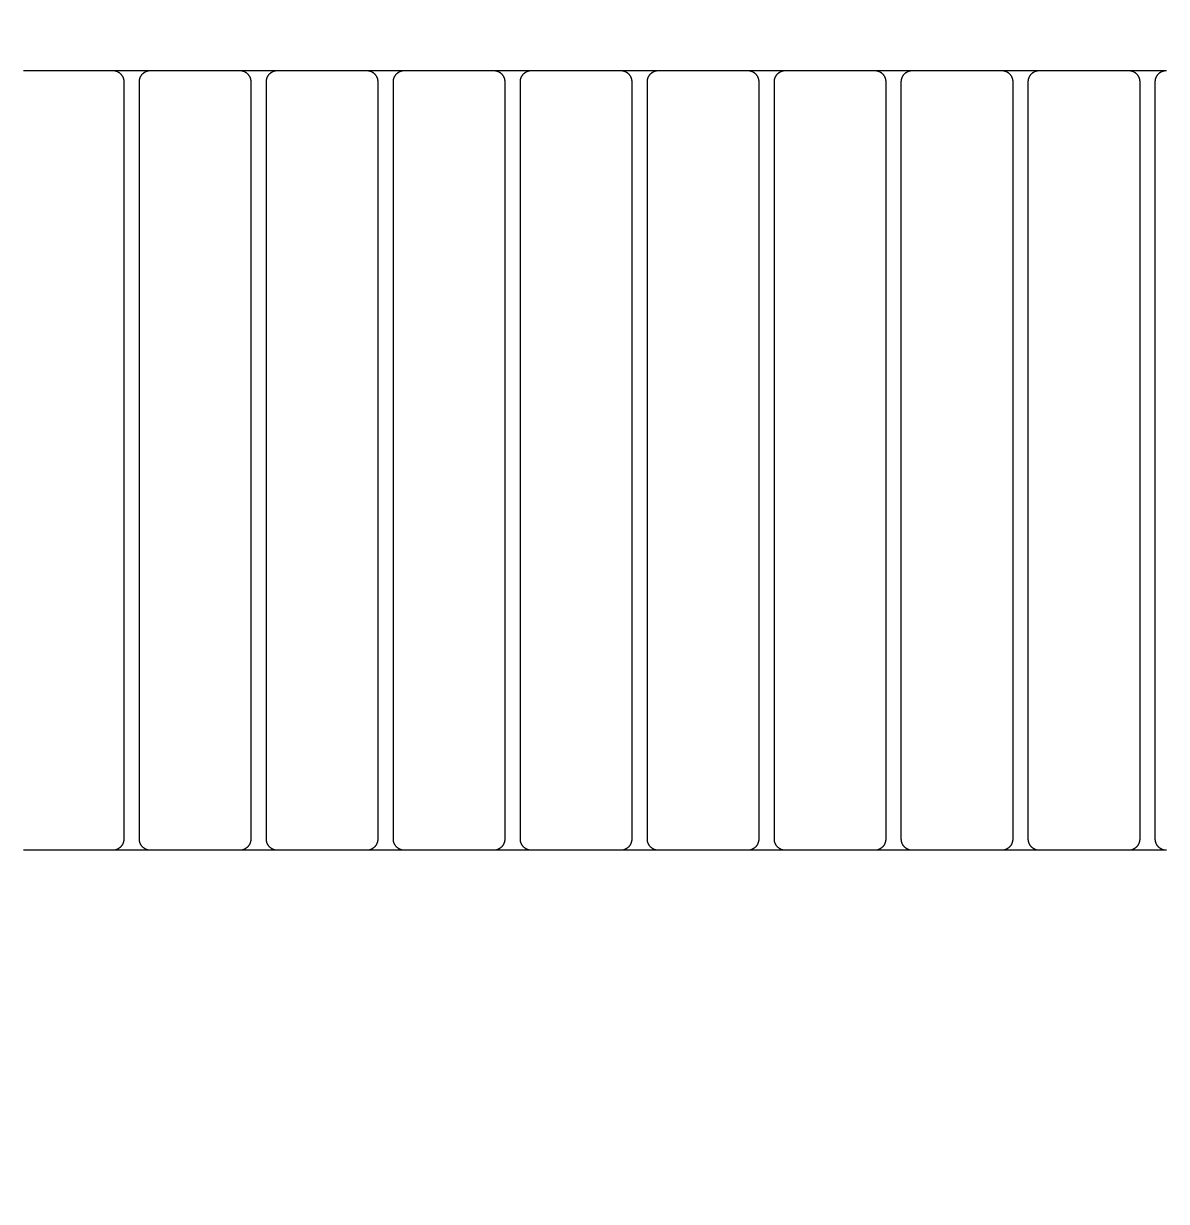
# Model space of a CAD drawing. Header units: millimetres. Extents: x -58335 to 291665, y -66693 to 213307.
# Drawn here: x 159556 to 160069, y -16409 to -15881 of the extents above; entities that cross this region are included whole.
import ezdxf

# ---------------------------------------------------------------- set-up
doc = ezdxf.new("R2010")
doc.units = ezdxf.units.MM
doc.header["$LTSCALE"] = 1000
for name, color, linetype in [('X-SITE$0$-MY-녹지', 254, 'Continuous'), ('X-SITE$0$-MY-시설선', 254, 'Continuous'), ('X-SITE$0$-MY-시설선 wood', 254, 'Continuous')]:
    doc.layers.add(name, color=color, linetype=linetype)
pattern_1 = [(0, (-29382.5, 14650.24), (317.5, 317.5), [158.75, -476.25]), (90, (-29303.13, 14570.87), (-317.5, 317.5), [158.75, -476.25])]

# ---------------------------------------------------------------- blocks, each defined once
blk = doc.blocks.new('X-SITE$0$GPSP-100')
at = {"layer": 'X-SITE$0$-MY-시설선'}
for points in [[(1185.22, -750), (1201.78, -750)], [(1242.22, -750), (1258.78, -750)], [(1299.22, -750), (1315.78, -750)], [(1356.22, -750), (1372.78, -750)], [(1413.22, -750), (1429.78, -750)], [(1470.22, -750), (1486.78, -750)], [(1527.22, -750), (1543.78, -750)], [(1584.22, -750), (1600.78, -750)], [(1641.22, -750), (1657.78, -750)], [(1201.78, -1100), (1185.22, -1100)], [(1258.78, -1100), (1242.22, -1100)], [(1315.78, -1100), (1299.22, -1100)], [(1372.78, -1100), (1356.22, -1100)], [(1429.78, -1100), (1413.22, -1100)], [(1486.78, -1100), (1470.22, -1100)], [(1543.78, -1100), (1527.22, -1100)], [(1600.78, -1100), (1584.22, -1100)], [(1657.78, -1100), (1641.22, -1100)]]:
    blk.add_lwpolyline(points, dxfattribs=at)
at = {"layer": 'X-SITE$0$-MY-시설선 wood'}
for points in [[(1145, -750), (1185, -750)], [(1185, -750), (1185.11, -750), (1185.22, -750), (1185.34, -750.01), (1185.45, -750.02), (1185.56, -750.03), (1185.68, -750.05), (1185.79, -750.06), (1185.91, -750.08), (1186.03, -750.11), (1186.14, -750.13), (1186.26, -750.16), (1186.38, -750.19), (1186.49, -750.23), (1186.61, -750.27), (1186.72, -750.31), (1186.84, -750.35), (1186.96, -750.4), (1187.07, -750.45), (1187.18, -750.5), (1187.3, -750.56), (1187.41, -750.62), (1187.52, -750.68), (1187.63, -750.75), (1187.74, -750.82), (1187.84, -750.89), (1187.95, -750.96), (1188.05, -751.04), (1188.15, -751.12), (1188.25, -751.2), (1188.35, -751.29), (1188.44, -751.37), (1188.54, -751.46), (1188.63, -751.56), (1188.71, -751.65), (1188.8, -751.75), (1188.88, -751.85), (1188.96, -751.95), (1189.04, -752.05), (1189.11, -752.16), (1189.18, -752.26), (1189.25, -752.37), (1189.32, -752.48), (1189.38, -752.59), (1189.44, -752.7), (1189.5, -752.82), (1189.55, -752.93), (1189.6, -753.04), (1189.65, -753.16), (1189.69, -753.28), (1189.73, -753.39), (1189.77, -753.51), (1189.81, -753.62), (1189.84, -753.74), (1189.87, -753.86), (1189.89, -753.97), (1189.92, -754.09), (1189.94, -754.21), (1189.95, -754.32), (1189.97, -754.44), (1189.98, -754.55), (1189.99, -754.66), (1190, -754.78), (1190, -754.89), (1190, -755)], [(1197, -755), (1197, -754.89), (1197, -754.78), (1197.01, -754.66), (1197.02, -754.55), (1197.03, -754.44), (1197.05, -754.32), (1197.06, -754.21), (1197.08, -754.09), (1197.11, -753.97), (1197.13, -753.86), (1197.16, -753.74), (1197.19, -753.62), (1197.23, -753.51), (1197.27, -753.39), (1197.31, -753.28), (1197.35, -753.16), (1197.4, -753.04), (1197.45, -752.93), (1197.5, -752.82), (1197.56, -752.7), (1197.62, -752.59), (1197.68, -752.48), (1197.75, -752.37), (1197.82, -752.26), (1197.89, -752.16), (1197.96, -752.05), (1198.04, -751.95), (1198.12, -751.85), (1198.2, -751.75), (1198.29, -751.65), (1198.37, -751.56), (1198.46, -751.46), (1198.56, -751.37), (1198.65, -751.29), (1198.75, -751.2), (1198.85, -751.12), (1198.95, -751.04), (1199.05, -750.96), (1199.16, -750.89), (1199.26, -750.82), (1199.37, -750.75), (1199.48, -750.68), (1199.59, -750.62), (1199.7, -750.56), (1199.82, -750.5), (1199.93, -750.45), (1200.04, -750.4), (1200.16, -750.35), (1200.28, -750.31), (1200.39, -750.27), (1200.51, -750.23), (1200.62, -750.19), (1200.74, -750.16), (1200.86, -750.13), (1200.97, -750.11), (1201.09, -750.08), (1201.21, -750.06), (1201.32, -750.05), (1201.44, -750.03), (1201.55, -750.02), (1201.66, -750.01), (1201.78, -750), (1201.89, -750), (1202, -750)], [(1202, -750), (1242, -750)], [(1242, -750), (1242.11, -750), (1242.22, -750), (1242.34, -750.01), (1242.45, -750.02), (1242.56, -750.03), (1242.68, -750.05), (1242.79, -750.06), (1242.91, -750.08), (1243.03, -750.11), (1243.14, -750.13), (1243.26, -750.16), (1243.38, -750.19), (1243.49, -750.23), (1243.61, -750.27), (1243.72, -750.31), (1243.84, -750.35), (1243.96, -750.4), (1244.07, -750.45), (1244.18, -750.5), (1244.3, -750.56), (1244.41, -750.62), (1244.52, -750.68), (1244.63, -750.75), (1244.74, -750.82), (1244.84, -750.89), (1244.95, -750.96), (1245.05, -751.04), (1245.15, -751.12), (1245.25, -751.2), (1245.35, -751.29), (1245.44, -751.37), (1245.54, -751.46), (1245.63, -751.56), (1245.71, -751.65), (1245.8, -751.75), (1245.88, -751.85), (1245.96, -751.95), (1246.04, -752.05), (1246.11, -752.16), (1246.18, -752.26), (1246.25, -752.37), (1246.32, -752.48), (1246.38, -752.59), (1246.44, -752.7), (1246.5, -752.82), (1246.55, -752.93), (1246.6, -753.04), (1246.65, -753.16), (1246.69, -753.28), (1246.73, -753.39), (1246.77, -753.51), (1246.81, -753.62), (1246.84, -753.74), (1246.87, -753.86), (1246.89, -753.97), (1246.92, -754.09), (1246.94, -754.21), (1246.95, -754.32), (1246.97, -754.44), (1246.98, -754.55), (1246.99, -754.66), (1247, -754.78), (1247, -754.89), (1247, -755)], [(1254, -755), (1254, -754.89), (1254, -754.78), (1254.01, -754.66), (1254.02, -754.55), (1254.03, -754.44), (1254.05, -754.32), (1254.06, -754.21), (1254.08, -754.09), (1254.11, -753.97), (1254.13, -753.86), (1254.16, -753.74), (1254.19, -753.62), (1254.23, -753.51), (1254.27, -753.39), (1254.31, -753.28), (1254.35, -753.16), (1254.4, -753.04), (1254.45, -752.93), (1254.5, -752.82), (1254.56, -752.7), (1254.62, -752.59), (1254.68, -752.48), (1254.75, -752.37), (1254.82, -752.26), (1254.89, -752.16), (1254.96, -752.05), (1255.04, -751.95), (1255.12, -751.85), (1255.2, -751.75), (1255.29, -751.65), (1255.37, -751.56), (1255.46, -751.46), (1255.56, -751.37), (1255.65, -751.29), (1255.75, -751.2), (1255.85, -751.12), (1255.95, -751.04), (1256.05, -750.96), (1256.16, -750.89), (1256.26, -750.82), (1256.37, -750.75), (1256.48, -750.68), (1256.59, -750.62), (1256.7, -750.56), (1256.82, -750.5), (1256.93, -750.45), (1257.04, -750.4), (1257.16, -750.35), (1257.28, -750.31), (1257.39, -750.27), (1257.51, -750.23), (1257.62, -750.19), (1257.74, -750.16), (1257.86, -750.13), (1257.97, -750.11), (1258.09, -750.08), (1258.21, -750.06), (1258.32, -750.05), (1258.44, -750.03), (1258.55, -750.02), (1258.66, -750.01), (1258.78, -750), (1258.89, -750), (1259, -750)], [(1259, -750), (1299, -750)], [(1299, -750), (1299.11, -750), (1299.22, -750), (1299.34, -750.01), (1299.45, -750.02), (1299.56, -750.03), (1299.68, -750.05), (1299.79, -750.06), (1299.91, -750.08), (1300.03, -750.11), (1300.14, -750.13), (1300.26, -750.16), (1300.38, -750.19), (1300.49, -750.23), (1300.61, -750.27), (1300.72, -750.31), (1300.84, -750.35), (1300.96, -750.4), (1301.07, -750.45), (1301.18, -750.5), (1301.3, -750.56), (1301.41, -750.62), (1301.52, -750.68), (1301.63, -750.75), (1301.74, -750.82), (1301.84, -750.89), (1301.95, -750.96), (1302.05, -751.04), (1302.15, -751.12), (1302.25, -751.2), (1302.35, -751.29), (1302.44, -751.37), (1302.54, -751.46), (1302.63, -751.56), (1302.71, -751.65), (1302.8, -751.75), (1302.88, -751.85), (1302.96, -751.95), (1303.04, -752.05), (1303.11, -752.16), (1303.18, -752.26), (1303.25, -752.37), (1303.32, -752.48), (1303.38, -752.59), (1303.44, -752.7), (1303.5, -752.82), (1303.55, -752.93), (1303.6, -753.04), (1303.65, -753.16), (1303.69, -753.28), (1303.73, -753.39), (1303.77, -753.51), (1303.81, -753.62), (1303.84, -753.74), (1303.87, -753.86), (1303.89, -753.97), (1303.92, -754.09), (1303.94, -754.21), (1303.95, -754.32), (1303.97, -754.44), (1303.98, -754.55), (1303.99, -754.66), (1304, -754.78), (1304, -754.89), (1304, -755)], [(1311, -755), (1311, -754.89), (1311, -754.78), (1311.01, -754.66), (1311.02, -754.55), (1311.03, -754.44), (1311.05, -754.32), (1311.06, -754.21), (1311.08, -754.09), (1311.11, -753.97), (1311.13, -753.86), (1311.16, -753.74), (1311.19, -753.62), (1311.23, -753.51), (1311.27, -753.39), (1311.31, -753.28), (1311.35, -753.16), (1311.4, -753.04), (1311.45, -752.93), (1311.5, -752.82), (1311.56, -752.7), (1311.62, -752.59), (1311.68, -752.48), (1311.75, -752.37), (1311.82, -752.26), (1311.89, -752.16), (1311.96, -752.05), (1312.04, -751.95), (1312.12, -751.85), (1312.2, -751.75), (1312.29, -751.65), (1312.37, -751.56), (1312.46, -751.46), (1312.56, -751.37), (1312.65, -751.29), (1312.75, -751.2), (1312.85, -751.12), (1312.95, -751.04), (1313.05, -750.96), (1313.16, -750.89), (1313.26, -750.82), (1313.37, -750.75), (1313.48, -750.68), (1313.59, -750.62), (1313.7, -750.56), (1313.82, -750.5), (1313.93, -750.45), (1314.04, -750.4), (1314.16, -750.35), (1314.28, -750.31), (1314.39, -750.27), (1314.51, -750.23), (1314.62, -750.19), (1314.74, -750.16), (1314.86, -750.13), (1314.97, -750.11), (1315.09, -750.08), (1315.21, -750.06), (1315.32, -750.05), (1315.44, -750.03), (1315.55, -750.02), (1315.66, -750.01), (1315.78, -750), (1315.89, -750), (1316, -750)], [(1316, -750), (1356, -750)], [(1356, -750), (1356.11, -750), (1356.22, -750), (1356.34, -750.01), (1356.45, -750.02), (1356.56, -750.03), (1356.68, -750.05), (1356.79, -750.06), (1356.91, -750.08), (1357.03, -750.11), (1357.14, -750.13), (1357.26, -750.16), (1357.38, -750.19), (1357.49, -750.23), (1357.61, -750.27), (1357.72, -750.31), (1357.84, -750.35), (1357.96, -750.4), (1358.07, -750.45), (1358.18, -750.5), (1358.3, -750.56), (1358.41, -750.62), (1358.52, -750.68), (1358.63, -750.75), (1358.74, -750.82), (1358.84, -750.89), (1358.95, -750.96), (1359.05, -751.04), (1359.15, -751.12), (1359.25, -751.2), (1359.35, -751.29), (1359.44, -751.37), (1359.54, -751.46), (1359.63, -751.56), (1359.71, -751.65), (1359.8, -751.75), (1359.88, -751.85), (1359.96, -751.95), (1360.04, -752.05), (1360.11, -752.16), (1360.18, -752.26), (1360.25, -752.37), (1360.32, -752.48), (1360.38, -752.59), (1360.44, -752.7), (1360.5, -752.82), (1360.55, -752.93), (1360.6, -753.04), (1360.65, -753.16), (1360.69, -753.28), (1360.73, -753.39), (1360.77, -753.51), (1360.81, -753.62), (1360.84, -753.74), (1360.87, -753.86), (1360.89, -753.97), (1360.92, -754.09), (1360.94, -754.21), (1360.95, -754.32), (1360.97, -754.44), (1360.98, -754.55), (1360.99, -754.66), (1361, -754.78), (1361, -754.89), (1361, -755)], [(1368, -755), (1368, -754.89), (1368, -754.78), (1368.01, -754.66), (1368.02, -754.55), (1368.03, -754.44), (1368.05, -754.32), (1368.06, -754.21), (1368.08, -754.09), (1368.11, -753.97), (1368.13, -753.86), (1368.16, -753.74), (1368.19, -753.62), (1368.23, -753.51), (1368.27, -753.39), (1368.31, -753.28), (1368.35, -753.16), (1368.4, -753.04), (1368.45, -752.93), (1368.5, -752.82), (1368.56, -752.7), (1368.62, -752.59), (1368.68, -752.48), (1368.75, -752.37), (1368.82, -752.26), (1368.89, -752.16), (1368.96, -752.05), (1369.04, -751.95), (1369.12, -751.85), (1369.2, -751.75), (1369.29, -751.65), (1369.37, -751.56), (1369.46, -751.46), (1369.56, -751.37), (1369.65, -751.29), (1369.75, -751.2), (1369.85, -751.12), (1369.95, -751.04), (1370.05, -750.96), (1370.16, -750.89), (1370.26, -750.82), (1370.37, -750.75), (1370.48, -750.68), (1370.59, -750.62), (1370.7, -750.56), (1370.82, -750.5), (1370.93, -750.45), (1371.04, -750.4), (1371.16, -750.35), (1371.28, -750.31), (1371.39, -750.27), (1371.51, -750.23), (1371.62, -750.19), (1371.74, -750.16), (1371.86, -750.13), (1371.97, -750.11), (1372.09, -750.08), (1372.21, -750.06), (1372.32, -750.05), (1372.44, -750.03), (1372.55, -750.02), (1372.66, -750.01), (1372.78, -750), (1372.89, -750), (1373, -750)], [(1373, -750), (1413, -750)], [(1413, -750), (1413.11, -750), (1413.22, -750), (1413.34, -750.01), (1413.45, -750.02), (1413.56, -750.03), (1413.68, -750.05), (1413.79, -750.06), (1413.91, -750.08), (1414.03, -750.11), (1414.14, -750.13), (1414.26, -750.16), (1414.38, -750.19), (1414.49, -750.23), (1414.61, -750.27), (1414.72, -750.31), (1414.84, -750.35), (1414.96, -750.4), (1415.07, -750.45), (1415.18, -750.5), (1415.3, -750.56), (1415.41, -750.62), (1415.52, -750.68), (1415.63, -750.75), (1415.74, -750.82), (1415.84, -750.89), (1415.95, -750.96), (1416.05, -751.04), (1416.15, -751.12), (1416.25, -751.2), (1416.35, -751.29), (1416.44, -751.37), (1416.54, -751.46), (1416.63, -751.56), (1416.71, -751.65), (1416.8, -751.75), (1416.88, -751.85), (1416.96, -751.95), (1417.04, -752.05), (1417.11, -752.16), (1417.18, -752.26), (1417.25, -752.37), (1417.32, -752.48), (1417.38, -752.59), (1417.44, -752.7), (1417.5, -752.82), (1417.55, -752.93), (1417.6, -753.04), (1417.65, -753.16), (1417.69, -753.28), (1417.73, -753.39), (1417.77, -753.51), (1417.81, -753.62), (1417.84, -753.74), (1417.87, -753.86), (1417.89, -753.97), (1417.92, -754.09), (1417.94, -754.21), (1417.95, -754.32), (1417.97, -754.44), (1417.98, -754.55), (1417.99, -754.66), (1418, -754.78), (1418, -754.89), (1418, -755)], [(1425, -755), (1425, -754.89), (1425, -754.78), (1425.01, -754.66), (1425.02, -754.55), (1425.03, -754.44), (1425.05, -754.32), (1425.06, -754.21), (1425.08, -754.09), (1425.11, -753.97), (1425.13, -753.86), (1425.16, -753.74), (1425.19, -753.62), (1425.23, -753.51), (1425.27, -753.39), (1425.31, -753.28), (1425.35, -753.16), (1425.4, -753.04), (1425.45, -752.93), (1425.5, -752.82), (1425.56, -752.7), (1425.62, -752.59), (1425.68, -752.48), (1425.75, -752.37), (1425.82, -752.26), (1425.89, -752.16), (1425.96, -752.05), (1426.04, -751.95), (1426.12, -751.85), (1426.2, -751.75), (1426.29, -751.65), (1426.37, -751.56), (1426.46, -751.46), (1426.56, -751.37), (1426.65, -751.29), (1426.75, -751.2), (1426.85, -751.12), (1426.95, -751.04), (1427.05, -750.96), (1427.16, -750.89), (1427.26, -750.82), (1427.37, -750.75), (1427.48, -750.68), (1427.59, -750.62), (1427.7, -750.56), (1427.82, -750.5), (1427.93, -750.45), (1428.04, -750.4), (1428.16, -750.35), (1428.28, -750.31), (1428.39, -750.27), (1428.51, -750.23), (1428.62, -750.19), (1428.74, -750.16), (1428.86, -750.13), (1428.97, -750.11), (1429.09, -750.08), (1429.21, -750.06), (1429.32, -750.05), (1429.44, -750.03), (1429.55, -750.02), (1429.66, -750.01), (1429.78, -750), (1429.89, -750), (1430, -750)], [(1430, -750), (1470, -750)], [(1470, -750), (1470.11, -750), (1470.22, -750), (1470.34, -750.01), (1470.45, -750.02), (1470.56, -750.03), (1470.68, -750.05), (1470.79, -750.06), (1470.91, -750.08), (1471.03, -750.11), (1471.14, -750.13), (1471.26, -750.16), (1471.38, -750.19), (1471.49, -750.23), (1471.61, -750.27), (1471.72, -750.31), (1471.84, -750.35), (1471.96, -750.4), (1472.07, -750.45), (1472.18, -750.5), (1472.3, -750.56), (1472.41, -750.62), (1472.52, -750.68), (1472.63, -750.75), (1472.74, -750.82), (1472.84, -750.89), (1472.95, -750.96), (1473.05, -751.04), (1473.15, -751.12), (1473.25, -751.2), (1473.35, -751.29), (1473.44, -751.37), (1473.54, -751.46), (1473.63, -751.56), (1473.71, -751.65), (1473.8, -751.75), (1473.88, -751.85), (1473.96, -751.95), (1474.04, -752.05), (1474.11, -752.16), (1474.18, -752.26), (1474.25, -752.37), (1474.32, -752.48), (1474.38, -752.59), (1474.44, -752.7), (1474.5, -752.82), (1474.55, -752.93), (1474.6, -753.04), (1474.65, -753.16), (1474.69, -753.28), (1474.73, -753.39), (1474.77, -753.51), (1474.81, -753.62), (1474.84, -753.74), (1474.87, -753.86), (1474.89, -753.97), (1474.92, -754.09), (1474.94, -754.21), (1474.95, -754.32), (1474.97, -754.44), (1474.98, -754.55), (1474.99, -754.66), (1475, -754.78), (1475, -754.89), (1475, -755)], [(1482, -755), (1482, -754.89), (1482, -754.78), (1482.01, -754.66), (1482.02, -754.55), (1482.03, -754.44), (1482.05, -754.32), (1482.06, -754.21), (1482.08, -754.09), (1482.11, -753.97), (1482.13, -753.86), (1482.16, -753.74), (1482.19, -753.62), (1482.23, -753.51), (1482.27, -753.39), (1482.31, -753.28), (1482.35, -753.16), (1482.4, -753.04), (1482.45, -752.93), (1482.5, -752.82), (1482.56, -752.7), (1482.62, -752.59), (1482.68, -752.48), (1482.75, -752.37), (1482.82, -752.26), (1482.89, -752.16), (1482.96, -752.05), (1483.04, -751.95), (1483.12, -751.85), (1483.2, -751.75), (1483.29, -751.65), (1483.37, -751.56), (1483.46, -751.46), (1483.56, -751.37), (1483.65, -751.29), (1483.75, -751.2), (1483.85, -751.12), (1483.95, -751.04), (1484.05, -750.96), (1484.16, -750.89), (1484.26, -750.82), (1484.37, -750.75), (1484.48, -750.68), (1484.59, -750.62), (1484.7, -750.56), (1484.82, -750.5), (1484.93, -750.45), (1485.04, -750.4), (1485.16, -750.35), (1485.28, -750.31), (1485.39, -750.27), (1485.51, -750.23), (1485.62, -750.19), (1485.74, -750.16), (1485.86, -750.13), (1485.97, -750.11), (1486.09, -750.08), (1486.21, -750.06), (1486.32, -750.05), (1486.44, -750.03), (1486.55, -750.02), (1486.66, -750.01), (1486.78, -750), (1486.89, -750), (1487, -750)], [(1487, -750), (1527, -750)], [(1527, -750), (1527.11, -750), (1527.22, -750), (1527.34, -750.01), (1527.45, -750.02), (1527.56, -750.03), (1527.68, -750.05), (1527.79, -750.06), (1527.91, -750.08), (1528.03, -750.11), (1528.14, -750.13), (1528.26, -750.16), (1528.38, -750.19), (1528.49, -750.23), (1528.61, -750.27), (1528.72, -750.31), (1528.84, -750.35), (1528.96, -750.4), (1529.07, -750.45), (1529.18, -750.5), (1529.3, -750.56), (1529.41, -750.62), (1529.52, -750.68), (1529.63, -750.75), (1529.74, -750.82), (1529.84, -750.89), (1529.95, -750.96), (1530.05, -751.04), (1530.15, -751.12), (1530.25, -751.2), (1530.35, -751.29), (1530.44, -751.37), (1530.54, -751.46), (1530.63, -751.56), (1530.71, -751.65), (1530.8, -751.75), (1530.88, -751.85), (1530.96, -751.95), (1531.04, -752.05), (1531.11, -752.16), (1531.18, -752.26), (1531.25, -752.37), (1531.32, -752.48), (1531.38, -752.59), (1531.44, -752.7), (1531.5, -752.82), (1531.55, -752.93), (1531.6, -753.04), (1531.65, -753.16), (1531.69, -753.28), (1531.73, -753.39), (1531.77, -753.51), (1531.81, -753.62), (1531.84, -753.74), (1531.87, -753.86), (1531.89, -753.97), (1531.92, -754.09), (1531.94, -754.21), (1531.95, -754.32), (1531.97, -754.44), (1531.98, -754.55), (1531.99, -754.66), (1532, -754.78), (1532, -754.89), (1532, -755)], [(1539, -755), (1539, -754.89), (1539, -754.78), (1539.01, -754.66), (1539.02, -754.55), (1539.03, -754.44), (1539.05, -754.32), (1539.06, -754.21), (1539.08, -754.09), (1539.11, -753.97), (1539.13, -753.86), (1539.16, -753.74), (1539.19, -753.62), (1539.23, -753.51), (1539.27, -753.39), (1539.31, -753.28), (1539.35, -753.16), (1539.4, -753.04), (1539.45, -752.93), (1539.5, -752.82), (1539.56, -752.7), (1539.62, -752.59), (1539.68, -752.48), (1539.75, -752.37), (1539.82, -752.26), (1539.89, -752.16), (1539.96, -752.05), (1540.04, -751.95), (1540.12, -751.85), (1540.2, -751.75), (1540.29, -751.65), (1540.37, -751.56), (1540.46, -751.46), (1540.56, -751.37), (1540.65, -751.29), (1540.75, -751.2), (1540.85, -751.12), (1540.95, -751.04), (1541.05, -750.96), (1541.16, -750.89), (1541.26, -750.82), (1541.37, -750.75), (1541.48, -750.68), (1541.59, -750.62), (1541.7, -750.56), (1541.82, -750.5), (1541.93, -750.45), (1542.04, -750.4), (1542.16, -750.35), (1542.28, -750.31), (1542.39, -750.27), (1542.51, -750.23), (1542.62, -750.19), (1542.74, -750.16), (1542.86, -750.13), (1542.97, -750.11), (1543.09, -750.08), (1543.21, -750.06), (1543.32, -750.05), (1543.44, -750.03), (1543.55, -750.02), (1543.66, -750.01), (1543.78, -750), (1543.89, -750), (1544, -750)], [(1544, -750), (1584, -750)], [(1584, -750), (1584.11, -750), (1584.22, -750), (1584.34, -750.01), (1584.45, -750.02), (1584.56, -750.03), (1584.68, -750.05), (1584.79, -750.06), (1584.91, -750.08), (1585.03, -750.11), (1585.14, -750.13), (1585.26, -750.16), (1585.38, -750.19), (1585.49, -750.23), (1585.61, -750.27), (1585.72, -750.31), (1585.84, -750.35), (1585.96, -750.4), (1586.07, -750.45), (1586.18, -750.5), (1586.3, -750.56), (1586.41, -750.62), (1586.52, -750.68), (1586.63, -750.75), (1586.74, -750.82), (1586.84, -750.89), (1586.95, -750.96), (1587.05, -751.04), (1587.15, -751.12), (1587.25, -751.2), (1587.35, -751.29), (1587.44, -751.37), (1587.54, -751.46), (1587.63, -751.56), (1587.71, -751.65), (1587.8, -751.75), (1587.88, -751.85), (1587.96, -751.95), (1588.04, -752.05), (1588.11, -752.16), (1588.18, -752.26), (1588.25, -752.37), (1588.32, -752.48), (1588.38, -752.59), (1588.44, -752.7), (1588.5, -752.82), (1588.55, -752.93), (1588.6, -753.04), (1588.65, -753.16), (1588.69, -753.28), (1588.73, -753.39), (1588.77, -753.51), (1588.81, -753.62), (1588.84, -753.74), (1588.87, -753.86), (1588.89, -753.97), (1588.92, -754.09), (1588.94, -754.21), (1588.95, -754.32), (1588.97, -754.44), (1588.98, -754.55), (1588.99, -754.66), (1589, -754.78), (1589, -754.89), (1589, -755)], [(1596, -755), (1596, -754.89), (1596, -754.78), (1596.01, -754.66), (1596.02, -754.55), (1596.03, -754.44), (1596.05, -754.32), (1596.06, -754.21), (1596.08, -754.09), (1596.11, -753.97), (1596.13, -753.86), (1596.16, -753.74), (1596.19, -753.62), (1596.23, -753.51), (1596.27, -753.39), (1596.31, -753.28), (1596.35, -753.16), (1596.4, -753.04), (1596.45, -752.93), (1596.5, -752.82), (1596.56, -752.7), (1596.62, -752.59), (1596.68, -752.48), (1596.75, -752.37), (1596.82, -752.26), (1596.89, -752.16), (1596.96, -752.05), (1597.04, -751.95), (1597.12, -751.85), (1597.2, -751.75), (1597.29, -751.65), (1597.37, -751.56), (1597.46, -751.46), (1597.56, -751.37), (1597.65, -751.29), (1597.75, -751.2), (1597.85, -751.12), (1597.95, -751.04), (1598.05, -750.96), (1598.16, -750.89), (1598.26, -750.82), (1598.37, -750.75), (1598.48, -750.68), (1598.59, -750.62), (1598.7, -750.56), (1598.82, -750.5), (1598.93, -750.45), (1599.04, -750.4), (1599.16, -750.35), (1599.28, -750.31), (1599.39, -750.27), (1599.51, -750.23), (1599.62, -750.19), (1599.74, -750.16), (1599.86, -750.13), (1599.97, -750.11), (1600.09, -750.08), (1600.21, -750.06), (1600.32, -750.05), (1600.44, -750.03), (1600.55, -750.02), (1600.66, -750.01), (1600.78, -750), (1600.89, -750), (1601, -750)], [(1601, -750), (1641, -750)], [(1641, -750), (1641.11, -750), (1641.22, -750), (1641.34, -750.01), (1641.45, -750.02), (1641.56, -750.03), (1641.68, -750.05), (1641.79, -750.06), (1641.91, -750.08), (1642.03, -750.11), (1642.14, -750.13), (1642.26, -750.16), (1642.38, -750.19), (1642.49, -750.23), (1642.61, -750.27), (1642.72, -750.31), (1642.84, -750.35), (1642.96, -750.4), (1643.07, -750.45), (1643.18, -750.5), (1643.3, -750.56), (1643.41, -750.62), (1643.52, -750.68), (1643.63, -750.75), (1643.74, -750.82), (1643.84, -750.89), (1643.95, -750.96), (1644.05, -751.04), (1644.15, -751.12), (1644.25, -751.2), (1644.35, -751.29), (1644.44, -751.37), (1644.54, -751.46), (1644.63, -751.56), (1644.71, -751.65), (1644.8, -751.75), (1644.88, -751.85), (1644.96, -751.95), (1645.04, -752.05), (1645.11, -752.16), (1645.18, -752.26), (1645.25, -752.37), (1645.32, -752.48), (1645.38, -752.59), (1645.44, -752.7), (1645.5, -752.82), (1645.55, -752.93), (1645.6, -753.04), (1645.65, -753.16), (1645.69, -753.28), (1645.73, -753.39), (1645.77, -753.51), (1645.81, -753.62), (1645.84, -753.74), (1645.87, -753.86), (1645.89, -753.97), (1645.92, -754.09), (1645.94, -754.21), (1645.95, -754.32), (1645.97, -754.44), (1645.98, -754.55), (1645.99, -754.66), (1646, -754.78), (1646, -754.89), (1646, -755)], [(1653, -755), (1653, -754.89), (1653, -754.78), (1653.01, -754.66), (1653.02, -754.55), (1653.03, -754.44), (1653.05, -754.32), (1653.06, -754.21), (1653.08, -754.09), (1653.11, -753.97), (1653.13, -753.86), (1653.16, -753.74), (1653.19, -753.62), (1653.23, -753.51), (1653.27, -753.39), (1653.31, -753.28), (1653.35, -753.16), (1653.4, -753.04), (1653.45, -752.93), (1653.5, -752.82), (1653.56, -752.7), (1653.62, -752.59), (1653.68, -752.48), (1653.75, -752.37), (1653.82, -752.26), (1653.89, -752.16), (1653.96, -752.05), (1654.04, -751.95), (1654.12, -751.85), (1654.2, -751.75), (1654.29, -751.65), (1654.37, -751.56), (1654.46, -751.46), (1654.56, -751.37), (1654.65, -751.29), (1654.75, -751.2), (1654.85, -751.12), (1654.95, -751.04), (1655.05, -750.96), (1655.16, -750.89), (1655.26, -750.82), (1655.37, -750.75), (1655.48, -750.68), (1655.59, -750.62), (1655.7, -750.56), (1655.82, -750.5), (1655.93, -750.45), (1656.04, -750.4), (1656.16, -750.35), (1656.28, -750.31), (1656.39, -750.27), (1656.51, -750.23), (1656.62, -750.19), (1656.74, -750.16), (1656.86, -750.13), (1656.97, -750.11), (1657.09, -750.08), (1657.21, -750.06), (1657.32, -750.05), (1657.44, -750.03), (1657.55, -750.02), (1657.66, -750.01), (1657.78, -750), (1657.89, -750), (1658, -750)], [(1190, -755), (1190, -1095)], [(1197, -1095), (1197, -755)], [(1247, -755), (1247, -1095)], [(1254, -1095), (1254, -755)], [(1304, -755), (1304, -1095)], [(1311, -1095), (1311, -755)], [(1361, -755), (1361, -1095)], [(1368, -1095), (1368, -755)], [(1418, -755), (1418, -1095)], [(1425, -1095), (1425, -755)], [(1475, -755), (1475, -1095)], [(1482, -1095), (1482, -755)], [(1532, -755), (1532, -1095)], [(1539, -1095), (1539, -755)], [(1589, -755), (1589, -1095)], [(1596, -1095), (1596, -755)], [(1646, -755), (1646, -1095)], [(1653, -1095), (1653, -755)], [(1190, -1095), (1190, -1095.11), (1190, -1095.22), (1189.99, -1095.34), (1189.98, -1095.45), (1189.97, -1095.56), (1189.95, -1095.68), (1189.94, -1095.79), (1189.92, -1095.91), (1189.89, -1096.03), (1189.87, -1096.14), (1189.84, -1096.26), (1189.81, -1096.38), (1189.77, -1096.49), (1189.73, -1096.61), (1189.69, -1096.72), (1189.65, -1096.84), (1189.6, -1096.96), (1189.55, -1097.07), (1189.5, -1097.18), (1189.44, -1097.3), (1189.38, -1097.41), (1189.32, -1097.52), (1189.25, -1097.63), (1189.18, -1097.74), (1189.11, -1097.84), (1189.04, -1097.95), (1188.96, -1098.05), (1188.88, -1098.15), (1188.8, -1098.25), (1188.71, -1098.35), (1188.63, -1098.44), (1188.54, -1098.54), (1188.44, -1098.63), (1188.35, -1098.71), (1188.25, -1098.8), (1188.15, -1098.88), (1188.05, -1098.96), (1187.95, -1099.04), (1187.84, -1099.11), (1187.74, -1099.18), (1187.63, -1099.25), (1187.52, -1099.32), (1187.41, -1099.38), (1187.3, -1099.44), (1187.18, -1099.5), (1187.07, -1099.55), (1186.96, -1099.6), (1186.84, -1099.65), (1186.72, -1099.69), (1186.61, -1099.73), (1186.49, -1099.77), (1186.38, -1099.81), (1186.26, -1099.84), (1186.14, -1099.87), (1186.03, -1099.89), (1185.91, -1099.92), (1185.79, -1099.94), (1185.68, -1099.95), (1185.56, -1099.97), (1185.45, -1099.98), (1185.34, -1099.99), (1185.22, -1100), (1185.11, -1100), (1185, -1100)], [(1202, -1100), (1201.89, -1100), (1201.78, -1100), (1201.66, -1099.99), (1201.55, -1099.98), (1201.44, -1099.97), (1201.32, -1099.95), (1201.21, -1099.94), (1201.09, -1099.92), (1200.97, -1099.89), (1200.86, -1099.87), (1200.74, -1099.84), (1200.62, -1099.81), (1200.51, -1099.77), (1200.39, -1099.73), (1200.28, -1099.69), (1200.16, -1099.65), (1200.04, -1099.6), (1199.93, -1099.55), (1199.82, -1099.5), (1199.7, -1099.44), (1199.59, -1099.38), (1199.48, -1099.32), (1199.37, -1099.25), (1199.26, -1099.18), (1199.16, -1099.11), (1199.05, -1099.04), (1198.95, -1098.96), (1198.85, -1098.88), (1198.75, -1098.8), (1198.65, -1098.71), (1198.56, -1098.63), (1198.46, -1098.54), (1198.37, -1098.44), (1198.29, -1098.35), (1198.2, -1098.25), (1198.12, -1098.15), (1198.04, -1098.05), (1197.96, -1097.95), (1197.89, -1097.84), (1197.82, -1097.74), (1197.75, -1097.63), (1197.68, -1097.52), (1197.62, -1097.41), (1197.56, -1097.3), (1197.5, -1097.18), (1197.45, -1097.07), (1197.4, -1096.96), (1197.35, -1096.84), (1197.31, -1096.72), (1197.27, -1096.61), (1197.23, -1096.49), (1197.19, -1096.38), (1197.16, -1096.26), (1197.13, -1096.14), (1197.11, -1096.03), (1197.08, -1095.91), (1197.06, -1095.79), (1197.05, -1095.68), (1197.03, -1095.56), (1197.02, -1095.45), (1197.01, -1095.34), (1197, -1095.22), (1197, -1095.11), (1197, -1095)], [(1247, -1095), (1247, -1095.11), (1247, -1095.22), (1246.99, -1095.34), (1246.98, -1095.45), (1246.97, -1095.56), (1246.95, -1095.68), (1246.94, -1095.79), (1246.92, -1095.91), (1246.89, -1096.03), (1246.87, -1096.14), (1246.84, -1096.26), (1246.81, -1096.38), (1246.77, -1096.49), (1246.73, -1096.61), (1246.69, -1096.72), (1246.65, -1096.84), (1246.6, -1096.96), (1246.55, -1097.07), (1246.5, -1097.18), (1246.44, -1097.3), (1246.38, -1097.41), (1246.32, -1097.52), (1246.25, -1097.63), (1246.18, -1097.74), (1246.11, -1097.84), (1246.04, -1097.95), (1245.96, -1098.05), (1245.88, -1098.15), (1245.8, -1098.25), (1245.71, -1098.35), (1245.63, -1098.44), (1245.54, -1098.54), (1245.44, -1098.63), (1245.35, -1098.71), (1245.25, -1098.8), (1245.15, -1098.88), (1245.05, -1098.96), (1244.95, -1099.04), (1244.84, -1099.11), (1244.74, -1099.18), (1244.63, -1099.25), (1244.52, -1099.32), (1244.41, -1099.38), (1244.3, -1099.44), (1244.18, -1099.5), (1244.07, -1099.55), (1243.96, -1099.6), (1243.84, -1099.65), (1243.72, -1099.69), (1243.61, -1099.73), (1243.49, -1099.77), (1243.38, -1099.81), (1243.26, -1099.84), (1243.14, -1099.87), (1243.03, -1099.89), (1242.91, -1099.92), (1242.79, -1099.94), (1242.68, -1099.95), (1242.56, -1099.97), (1242.45, -1099.98), (1242.34, -1099.99), (1242.22, -1100), (1242.11, -1100), (1242, -1100)], [(1259, -1100), (1258.89, -1100), (1258.78, -1100), (1258.66, -1099.99), (1258.55, -1099.98), (1258.44, -1099.97), (1258.32, -1099.95), (1258.21, -1099.94), (1258.09, -1099.92), (1257.97, -1099.89), (1257.86, -1099.87), (1257.74, -1099.84), (1257.62, -1099.81), (1257.51, -1099.77), (1257.39, -1099.73), (1257.28, -1099.69), (1257.16, -1099.65), (1257.04, -1099.6), (1256.93, -1099.55), (1256.82, -1099.5), (1256.7, -1099.44), (1256.59, -1099.38), (1256.48, -1099.32), (1256.37, -1099.25), (1256.26, -1099.18), (1256.16, -1099.11), (1256.05, -1099.04), (1255.95, -1098.96), (1255.85, -1098.88), (1255.75, -1098.8), (1255.65, -1098.71), (1255.56, -1098.63), (1255.46, -1098.54), (1255.37, -1098.44), (1255.29, -1098.35), (1255.2, -1098.25), (1255.12, -1098.15), (1255.04, -1098.05), (1254.96, -1097.95), (1254.89, -1097.84), (1254.82, -1097.74), (1254.75, -1097.63), (1254.68, -1097.52), (1254.62, -1097.41), (1254.56, -1097.3), (1254.5, -1097.18), (1254.45, -1097.07), (1254.4, -1096.96), (1254.35, -1096.84), (1254.31, -1096.72), (1254.27, -1096.61), (1254.23, -1096.49), (1254.19, -1096.38), (1254.16, -1096.26), (1254.13, -1096.14), (1254.11, -1096.03), (1254.08, -1095.91), (1254.06, -1095.79), (1254.05, -1095.68), (1254.03, -1095.56), (1254.02, -1095.45), (1254.01, -1095.34), (1254, -1095.22), (1254, -1095.11), (1254, -1095)], [(1304, -1095), (1304, -1095.11), (1304, -1095.22), (1303.99, -1095.34), (1303.98, -1095.45), (1303.97, -1095.56), (1303.95, -1095.68), (1303.94, -1095.79), (1303.92, -1095.91), (1303.89, -1096.03), (1303.87, -1096.14), (1303.84, -1096.26), (1303.81, -1096.38), (1303.77, -1096.49), (1303.73, -1096.61), (1303.69, -1096.72), (1303.65, -1096.84), (1303.6, -1096.96), (1303.55, -1097.07), (1303.5, -1097.18), (1303.44, -1097.3), (1303.38, -1097.41), (1303.32, -1097.52), (1303.25, -1097.63), (1303.18, -1097.74), (1303.11, -1097.84), (1303.04, -1097.95), (1302.96, -1098.05), (1302.88, -1098.15), (1302.8, -1098.25), (1302.71, -1098.35), (1302.63, -1098.44), (1302.54, -1098.54), (1302.44, -1098.63), (1302.35, -1098.71), (1302.25, -1098.8), (1302.15, -1098.88), (1302.05, -1098.96), (1301.95, -1099.04), (1301.84, -1099.11), (1301.74, -1099.18), (1301.63, -1099.25), (1301.52, -1099.32), (1301.41, -1099.38), (1301.3, -1099.44), (1301.18, -1099.5), (1301.07, -1099.55), (1300.96, -1099.6), (1300.84, -1099.65), (1300.72, -1099.69), (1300.61, -1099.73), (1300.49, -1099.77), (1300.38, -1099.81), (1300.26, -1099.84), (1300.14, -1099.87), (1300.03, -1099.89), (1299.91, -1099.92), (1299.79, -1099.94), (1299.68, -1099.95), (1299.56, -1099.97), (1299.45, -1099.98), (1299.34, -1099.99), (1299.22, -1100), (1299.11, -1100), (1299, -1100)], [(1316, -1100), (1315.89, -1100), (1315.78, -1100), (1315.66, -1099.99), (1315.55, -1099.98), (1315.44, -1099.97), (1315.32, -1099.95), (1315.21, -1099.94), (1315.09, -1099.92), (1314.97, -1099.89), (1314.86, -1099.87), (1314.74, -1099.84), (1314.62, -1099.81), (1314.51, -1099.77), (1314.39, -1099.73), (1314.28, -1099.69), (1314.16, -1099.65), (1314.04, -1099.6), (1313.93, -1099.55), (1313.82, -1099.5), (1313.7, -1099.44), (1313.59, -1099.38), (1313.48, -1099.32), (1313.37, -1099.25), (1313.26, -1099.18), (1313.16, -1099.11), (1313.05, -1099.04), (1312.95, -1098.96), (1312.85, -1098.88), (1312.75, -1098.8), (1312.65, -1098.71), (1312.56, -1098.63), (1312.46, -1098.54), (1312.37, -1098.44), (1312.29, -1098.35), (1312.2, -1098.25), (1312.12, -1098.15), (1312.04, -1098.05), (1311.96, -1097.95), (1311.89, -1097.84), (1311.82, -1097.74), (1311.75, -1097.63), (1311.68, -1097.52), (1311.62, -1097.41), (1311.56, -1097.3), (1311.5, -1097.18), (1311.45, -1097.07), (1311.4, -1096.96), (1311.35, -1096.84), (1311.31, -1096.72), (1311.27, -1096.61), (1311.23, -1096.49), (1311.19, -1096.38), (1311.16, -1096.26), (1311.13, -1096.14), (1311.11, -1096.03), (1311.08, -1095.91), (1311.06, -1095.79), (1311.05, -1095.68), (1311.03, -1095.56), (1311.02, -1095.45), (1311.01, -1095.34), (1311, -1095.22), (1311, -1095.11), (1311, -1095)], [(1361, -1095), (1361, -1095.11), (1361, -1095.22), (1360.99, -1095.34), (1360.98, -1095.45), (1360.97, -1095.56), (1360.95, -1095.68), (1360.94, -1095.79), (1360.92, -1095.91), (1360.89, -1096.03), (1360.87, -1096.14), (1360.84, -1096.26), (1360.81, -1096.38), (1360.77, -1096.49), (1360.73, -1096.61), (1360.69, -1096.72), (1360.65, -1096.84), (1360.6, -1096.96), (1360.55, -1097.07), (1360.5, -1097.18), (1360.44, -1097.3), (1360.38, -1097.41), (1360.32, -1097.52), (1360.25, -1097.63), (1360.18, -1097.74), (1360.11, -1097.84), (1360.04, -1097.95), (1359.96, -1098.05), (1359.88, -1098.15), (1359.8, -1098.25), (1359.71, -1098.35), (1359.63, -1098.44), (1359.54, -1098.54), (1359.44, -1098.63), (1359.35, -1098.71), (1359.25, -1098.8), (1359.15, -1098.88), (1359.05, -1098.96), (1358.95, -1099.04), (1358.84, -1099.11), (1358.74, -1099.18), (1358.63, -1099.25), (1358.52, -1099.32), (1358.41, -1099.38), (1358.3, -1099.44), (1358.18, -1099.5), (1358.07, -1099.55), (1357.96, -1099.6), (1357.84, -1099.65), (1357.72, -1099.69), (1357.61, -1099.73), (1357.49, -1099.77), (1357.38, -1099.81), (1357.26, -1099.84), (1357.14, -1099.87), (1357.03, -1099.89), (1356.91, -1099.92), (1356.79, -1099.94), (1356.68, -1099.95), (1356.56, -1099.97), (1356.45, -1099.98), (1356.34, -1099.99), (1356.22, -1100), (1356.11, -1100), (1356, -1100)], [(1373, -1100), (1372.89, -1100), (1372.78, -1100), (1372.66, -1099.99), (1372.55, -1099.98), (1372.44, -1099.97), (1372.32, -1099.95), (1372.21, -1099.94), (1372.09, -1099.92), (1371.97, -1099.89), (1371.86, -1099.87), (1371.74, -1099.84), (1371.62, -1099.81), (1371.51, -1099.77), (1371.39, -1099.73), (1371.28, -1099.69), (1371.16, -1099.65), (1371.04, -1099.6), (1370.93, -1099.55), (1370.82, -1099.5), (1370.7, -1099.44), (1370.59, -1099.38), (1370.48, -1099.32), (1370.37, -1099.25), (1370.26, -1099.18), (1370.16, -1099.11), (1370.05, -1099.04), (1369.95, -1098.96), (1369.85, -1098.88), (1369.75, -1098.8), (1369.65, -1098.71), (1369.56, -1098.63), (1369.46, -1098.54), (1369.37, -1098.44), (1369.29, -1098.35), (1369.2, -1098.25), (1369.12, -1098.15), (1369.04, -1098.05), (1368.96, -1097.95), (1368.89, -1097.84), (1368.82, -1097.74), (1368.75, -1097.63), (1368.68, -1097.52), (1368.62, -1097.41), (1368.56, -1097.3), (1368.5, -1097.18), (1368.45, -1097.07), (1368.4, -1096.96), (1368.35, -1096.84), (1368.31, -1096.72), (1368.27, -1096.61), (1368.23, -1096.49), (1368.19, -1096.38), (1368.16, -1096.26), (1368.13, -1096.14), (1368.11, -1096.03), (1368.08, -1095.91), (1368.06, -1095.79), (1368.05, -1095.68), (1368.03, -1095.56), (1368.02, -1095.45), (1368.01, -1095.34), (1368, -1095.22), (1368, -1095.11), (1368, -1095)], [(1418, -1095), (1418, -1095.11), (1418, -1095.22), (1417.99, -1095.34), (1417.98, -1095.45), (1417.97, -1095.56), (1417.95, -1095.68), (1417.94, -1095.79), (1417.92, -1095.91), (1417.89, -1096.03), (1417.87, -1096.14), (1417.84, -1096.26), (1417.81, -1096.38), (1417.77, -1096.49), (1417.73, -1096.61), (1417.69, -1096.72), (1417.65, -1096.84), (1417.6, -1096.96), (1417.55, -1097.07), (1417.5, -1097.18), (1417.44, -1097.3), (1417.38, -1097.41), (1417.32, -1097.52), (1417.25, -1097.63), (1417.18, -1097.74), (1417.11, -1097.84), (1417.04, -1097.95), (1416.96, -1098.05), (1416.88, -1098.15), (1416.8, -1098.25), (1416.71, -1098.35), (1416.63, -1098.44), (1416.54, -1098.54), (1416.44, -1098.63), (1416.35, -1098.71), (1416.25, -1098.8), (1416.15, -1098.88), (1416.05, -1098.96), (1415.95, -1099.04), (1415.84, -1099.11), (1415.74, -1099.18), (1415.63, -1099.25), (1415.52, -1099.32), (1415.41, -1099.38), (1415.3, -1099.44), (1415.18, -1099.5), (1415.07, -1099.55), (1414.96, -1099.6), (1414.84, -1099.65), (1414.72, -1099.69), (1414.61, -1099.73), (1414.49, -1099.77), (1414.38, -1099.81), (1414.26, -1099.84), (1414.14, -1099.87), (1414.03, -1099.89), (1413.91, -1099.92), (1413.79, -1099.94), (1413.68, -1099.95), (1413.56, -1099.97), (1413.45, -1099.98), (1413.34, -1099.99), (1413.22, -1100), (1413.11, -1100), (1413, -1100)], [(1430, -1100), (1429.89, -1100), (1429.78, -1100), (1429.66, -1099.99), (1429.55, -1099.98), (1429.44, -1099.97), (1429.32, -1099.95), (1429.21, -1099.94), (1429.09, -1099.92), (1428.97, -1099.89), (1428.86, -1099.87), (1428.74, -1099.84), (1428.62, -1099.81), (1428.51, -1099.77), (1428.39, -1099.73), (1428.28, -1099.69), (1428.16, -1099.65), (1428.04, -1099.6), (1427.93, -1099.55), (1427.82, -1099.5), (1427.7, -1099.44), (1427.59, -1099.38), (1427.48, -1099.32), (1427.37, -1099.25), (1427.26, -1099.18), (1427.16, -1099.11), (1427.05, -1099.04), (1426.95, -1098.96), (1426.85, -1098.88), (1426.75, -1098.8), (1426.65, -1098.71), (1426.56, -1098.63), (1426.46, -1098.54), (1426.37, -1098.44), (1426.29, -1098.35), (1426.2, -1098.25), (1426.12, -1098.15), (1426.04, -1098.05), (1425.96, -1097.95), (1425.89, -1097.84), (1425.82, -1097.74), (1425.75, -1097.63), (1425.68, -1097.52), (1425.62, -1097.41), (1425.56, -1097.3), (1425.5, -1097.18), (1425.45, -1097.07), (1425.4, -1096.96), (1425.35, -1096.84), (1425.31, -1096.72), (1425.27, -1096.61), (1425.23, -1096.49), (1425.19, -1096.38), (1425.16, -1096.26), (1425.13, -1096.14), (1425.11, -1096.03), (1425.08, -1095.91), (1425.06, -1095.79), (1425.05, -1095.68), (1425.03, -1095.56), (1425.02, -1095.45), (1425.01, -1095.34), (1425, -1095.22), (1425, -1095.11), (1425, -1095)], [(1475, -1095), (1475, -1095.11), (1475, -1095.22), (1474.99, -1095.34), (1474.98, -1095.45), (1474.97, -1095.56), (1474.95, -1095.68), (1474.94, -1095.79), (1474.92, -1095.91), (1474.89, -1096.03), (1474.87, -1096.14), (1474.84, -1096.26), (1474.81, -1096.38), (1474.77, -1096.49), (1474.73, -1096.61), (1474.69, -1096.72), (1474.65, -1096.84), (1474.6, -1096.96), (1474.55, -1097.07), (1474.5, -1097.18), (1474.44, -1097.3), (1474.38, -1097.41), (1474.32, -1097.52), (1474.25, -1097.63), (1474.18, -1097.74), (1474.11, -1097.84), (1474.04, -1097.95), (1473.96, -1098.05), (1473.88, -1098.15), (1473.8, -1098.25), (1473.71, -1098.35), (1473.63, -1098.44), (1473.54, -1098.54), (1473.44, -1098.63), (1473.35, -1098.71), (1473.25, -1098.8), (1473.15, -1098.88), (1473.05, -1098.96), (1472.95, -1099.04), (1472.84, -1099.11), (1472.74, -1099.18), (1472.63, -1099.25), (1472.52, -1099.32), (1472.41, -1099.38), (1472.3, -1099.44), (1472.18, -1099.5), (1472.07, -1099.55), (1471.96, -1099.6), (1471.84, -1099.65), (1471.72, -1099.69), (1471.61, -1099.73), (1471.49, -1099.77), (1471.38, -1099.81), (1471.26, -1099.84), (1471.14, -1099.87), (1471.03, -1099.89), (1470.91, -1099.92), (1470.79, -1099.94), (1470.68, -1099.95), (1470.56, -1099.97), (1470.45, -1099.98), (1470.34, -1099.99), (1470.22, -1100), (1470.11, -1100), (1470, -1100)], [(1487, -1100), (1486.89, -1100), (1486.78, -1100), (1486.66, -1099.99), (1486.55, -1099.98), (1486.44, -1099.97), (1486.32, -1099.95), (1486.21, -1099.94), (1486.09, -1099.92), (1485.97, -1099.89), (1485.86, -1099.87), (1485.74, -1099.84), (1485.62, -1099.81), (1485.51, -1099.77), (1485.39, -1099.73), (1485.28, -1099.69), (1485.16, -1099.65), (1485.04, -1099.6), (1484.93, -1099.55), (1484.82, -1099.5), (1484.7, -1099.44), (1484.59, -1099.38), (1484.48, -1099.32), (1484.37, -1099.25), (1484.26, -1099.18), (1484.16, -1099.11), (1484.05, -1099.04), (1483.95, -1098.96), (1483.85, -1098.88), (1483.75, -1098.8), (1483.65, -1098.71), (1483.56, -1098.63), (1483.46, -1098.54), (1483.37, -1098.44), (1483.29, -1098.35), (1483.2, -1098.25), (1483.12, -1098.15), (1483.04, -1098.05), (1482.96, -1097.95), (1482.89, -1097.84), (1482.82, -1097.74), (1482.75, -1097.63), (1482.68, -1097.52), (1482.62, -1097.41), (1482.56, -1097.3), (1482.5, -1097.18), (1482.45, -1097.07), (1482.4, -1096.96), (1482.35, -1096.84), (1482.31, -1096.72), (1482.27, -1096.61), (1482.23, -1096.49), (1482.19, -1096.38), (1482.16, -1096.26), (1482.13, -1096.14), (1482.11, -1096.03), (1482.08, -1095.91), (1482.06, -1095.79), (1482.05, -1095.68), (1482.03, -1095.56), (1482.02, -1095.45), (1482.01, -1095.34), (1482, -1095.22), (1482, -1095.11), (1482, -1095)], [(1532, -1095), (1532, -1095.11), (1532, -1095.22), (1531.99, -1095.34), (1531.98, -1095.45), (1531.97, -1095.56), (1531.95, -1095.68), (1531.94, -1095.79), (1531.92, -1095.91), (1531.89, -1096.03), (1531.87, -1096.14), (1531.84, -1096.26), (1531.81, -1096.38), (1531.77, -1096.49), (1531.73, -1096.61), (1531.69, -1096.72), (1531.65, -1096.84), (1531.6, -1096.96), (1531.55, -1097.07), (1531.5, -1097.18), (1531.44, -1097.3), (1531.38, -1097.41), (1531.32, -1097.52), (1531.25, -1097.63), (1531.18, -1097.74), (1531.11, -1097.84), (1531.04, -1097.95), (1530.96, -1098.05), (1530.88, -1098.15), (1530.8, -1098.25), (1530.71, -1098.35), (1530.63, -1098.44), (1530.54, -1098.54), (1530.44, -1098.63), (1530.35, -1098.71), (1530.25, -1098.8), (1530.15, -1098.88), (1530.05, -1098.96), (1529.95, -1099.04), (1529.84, -1099.11), (1529.74, -1099.18), (1529.63, -1099.25), (1529.52, -1099.32), (1529.41, -1099.38), (1529.3, -1099.44), (1529.18, -1099.5), (1529.07, -1099.55), (1528.96, -1099.6), (1528.84, -1099.65), (1528.72, -1099.69), (1528.61, -1099.73), (1528.49, -1099.77), (1528.38, -1099.81), (1528.26, -1099.84), (1528.14, -1099.87), (1528.03, -1099.89), (1527.91, -1099.92), (1527.79, -1099.94), (1527.68, -1099.95), (1527.56, -1099.97), (1527.45, -1099.98), (1527.34, -1099.99), (1527.22, -1100), (1527.11, -1100), (1527, -1100)], [(1544, -1100), (1543.89, -1100), (1543.78, -1100), (1543.66, -1099.99), (1543.55, -1099.98), (1543.44, -1099.97), (1543.32, -1099.95), (1543.21, -1099.94), (1543.09, -1099.92), (1542.97, -1099.89), (1542.86, -1099.87), (1542.74, -1099.84), (1542.62, -1099.81), (1542.51, -1099.77), (1542.39, -1099.73), (1542.28, -1099.69), (1542.16, -1099.65), (1542.04, -1099.6), (1541.93, -1099.55), (1541.82, -1099.5), (1541.7, -1099.44), (1541.59, -1099.38), (1541.48, -1099.32), (1541.37, -1099.25), (1541.26, -1099.18), (1541.16, -1099.11), (1541.05, -1099.04), (1540.95, -1098.96), (1540.85, -1098.88), (1540.75, -1098.8), (1540.65, -1098.71), (1540.56, -1098.63), (1540.46, -1098.54), (1540.37, -1098.44), (1540.29, -1098.35), (1540.2, -1098.25), (1540.12, -1098.15), (1540.04, -1098.05), (1539.96, -1097.95), (1539.89, -1097.84), (1539.82, -1097.74), (1539.75, -1097.63), (1539.68, -1097.52), (1539.62, -1097.41), (1539.56, -1097.3), (1539.5, -1097.18), (1539.45, -1097.07), (1539.4, -1096.96), (1539.35, -1096.84), (1539.31, -1096.72), (1539.27, -1096.61), (1539.23, -1096.49), (1539.19, -1096.38), (1539.16, -1096.26), (1539.13, -1096.14), (1539.11, -1096.03), (1539.08, -1095.91), (1539.06, -1095.79), (1539.05, -1095.68), (1539.03, -1095.56), (1539.02, -1095.45), (1539.01, -1095.34), (1539, -1095.22), (1539, -1095.11), (1539, -1095)], [(1589, -1095), (1589, -1095.11), (1589, -1095.22), (1588.99, -1095.34), (1588.98, -1095.45), (1588.97, -1095.56), (1588.95, -1095.68), (1588.94, -1095.79), (1588.92, -1095.91), (1588.89, -1096.03), (1588.87, -1096.14), (1588.84, -1096.26), (1588.81, -1096.38), (1588.77, -1096.49), (1588.73, -1096.61), (1588.69, -1096.72), (1588.65, -1096.84), (1588.6, -1096.96), (1588.55, -1097.07), (1588.5, -1097.18), (1588.44, -1097.3), (1588.38, -1097.41), (1588.32, -1097.52), (1588.25, -1097.63), (1588.18, -1097.74), (1588.11, -1097.84), (1588.04, -1097.95), (1587.96, -1098.05), (1587.88, -1098.15), (1587.8, -1098.25), (1587.71, -1098.35), (1587.63, -1098.44), (1587.54, -1098.54), (1587.44, -1098.63), (1587.35, -1098.71), (1587.25, -1098.8), (1587.15, -1098.88), (1587.05, -1098.96), (1586.95, -1099.04), (1586.84, -1099.11), (1586.74, -1099.18), (1586.63, -1099.25), (1586.52, -1099.32), (1586.41, -1099.38), (1586.3, -1099.44), (1586.18, -1099.5), (1586.07, -1099.55), (1585.96, -1099.6), (1585.84, -1099.65), (1585.72, -1099.69), (1585.61, -1099.73), (1585.49, -1099.77), (1585.38, -1099.81), (1585.26, -1099.84), (1585.14, -1099.87), (1585.03, -1099.89), (1584.91, -1099.92), (1584.79, -1099.94), (1584.68, -1099.95), (1584.56, -1099.97), (1584.45, -1099.98), (1584.34, -1099.99), (1584.22, -1100), (1584.11, -1100), (1584, -1100)], [(1601, -1100), (1600.89, -1100), (1600.78, -1100), (1600.66, -1099.99), (1600.55, -1099.98), (1600.44, -1099.97), (1600.32, -1099.95), (1600.21, -1099.94), (1600.09, -1099.92), (1599.97, -1099.89), (1599.86, -1099.87), (1599.74, -1099.84), (1599.62, -1099.81), (1599.51, -1099.77), (1599.39, -1099.73), (1599.28, -1099.69), (1599.16, -1099.65), (1599.04, -1099.6), (1598.93, -1099.55), (1598.82, -1099.5), (1598.7, -1099.44), (1598.59, -1099.38), (1598.48, -1099.32), (1598.37, -1099.25), (1598.26, -1099.18), (1598.16, -1099.11), (1598.05, -1099.04), (1597.95, -1098.96), (1597.85, -1098.88), (1597.75, -1098.8), (1597.65, -1098.71), (1597.56, -1098.63), (1597.46, -1098.54), (1597.37, -1098.44), (1597.29, -1098.35), (1597.2, -1098.25), (1597.12, -1098.15), (1597.04, -1098.05), (1596.96, -1097.95), (1596.89, -1097.84), (1596.82, -1097.74), (1596.75, -1097.63), (1596.68, -1097.52), (1596.62, -1097.41), (1596.56, -1097.3), (1596.5, -1097.18), (1596.45, -1097.07), (1596.4, -1096.96), (1596.35, -1096.84), (1596.31, -1096.72), (1596.27, -1096.61), (1596.23, -1096.49), (1596.19, -1096.38), (1596.16, -1096.26), (1596.13, -1096.14), (1596.11, -1096.03), (1596.08, -1095.91), (1596.06, -1095.79), (1596.05, -1095.68), (1596.03, -1095.56), (1596.02, -1095.45), (1596.01, -1095.34), (1596, -1095.22), (1596, -1095.11), (1596, -1095)], [(1646, -1095), (1646, -1095.11), (1646, -1095.22), (1645.99, -1095.34), (1645.98, -1095.45), (1645.97, -1095.56), (1645.95, -1095.68), (1645.94, -1095.79), (1645.92, -1095.91), (1645.89, -1096.03), (1645.87, -1096.14), (1645.84, -1096.26), (1645.81, -1096.38), (1645.77, -1096.49), (1645.73, -1096.61), (1645.69, -1096.72), (1645.65, -1096.84), (1645.6, -1096.96), (1645.55, -1097.07), (1645.5, -1097.18), (1645.44, -1097.3), (1645.38, -1097.41), (1645.32, -1097.52), (1645.25, -1097.63), (1645.18, -1097.74), (1645.11, -1097.84), (1645.04, -1097.95), (1644.96, -1098.05), (1644.88, -1098.15), (1644.8, -1098.25), (1644.71, -1098.35), (1644.63, -1098.44), (1644.54, -1098.54), (1644.44, -1098.63), (1644.35, -1098.71), (1644.25, -1098.8), (1644.15, -1098.88), (1644.05, -1098.96), (1643.95, -1099.04), (1643.84, -1099.11), (1643.74, -1099.18), (1643.63, -1099.25), (1643.52, -1099.32), (1643.41, -1099.38), (1643.3, -1099.44), (1643.18, -1099.5), (1643.07, -1099.55), (1642.96, -1099.6), (1642.84, -1099.65), (1642.72, -1099.69), (1642.61, -1099.73), (1642.49, -1099.77), (1642.38, -1099.81), (1642.26, -1099.84), (1642.14, -1099.87), (1642.03, -1099.89), (1641.91, -1099.92), (1641.79, -1099.94), (1641.68, -1099.95), (1641.56, -1099.97), (1641.45, -1099.98), (1641.34, -1099.99), (1641.22, -1100), (1641.11, -1100), (1641, -1100)], [(1658, -1100), (1657.89, -1100), (1657.78, -1100), (1657.66, -1099.99), (1657.55, -1099.98), (1657.44, -1099.97), (1657.32, -1099.95), (1657.21, -1099.94), (1657.09, -1099.92), (1656.97, -1099.89), (1656.86, -1099.87), (1656.74, -1099.84), (1656.62, -1099.81), (1656.51, -1099.77), (1656.39, -1099.73), (1656.28, -1099.69), (1656.16, -1099.65), (1656.04, -1099.6), (1655.93, -1099.55), (1655.82, -1099.5), (1655.7, -1099.44), (1655.59, -1099.38), (1655.48, -1099.32), (1655.37, -1099.25), (1655.26, -1099.18), (1655.16, -1099.11), (1655.05, -1099.04), (1654.95, -1098.96), (1654.85, -1098.88), (1654.75, -1098.8), (1654.65, -1098.71), (1654.56, -1098.63), (1654.46, -1098.54), (1654.37, -1098.44), (1654.29, -1098.35), (1654.2, -1098.25), (1654.12, -1098.15), (1654.04, -1098.05), (1653.96, -1097.95), (1653.89, -1097.84), (1653.82, -1097.74), (1653.75, -1097.63), (1653.68, -1097.52), (1653.62, -1097.41), (1653.56, -1097.3), (1653.5, -1097.18), (1653.45, -1097.07), (1653.4, -1096.96), (1653.35, -1096.84), (1653.31, -1096.72), (1653.27, -1096.61), (1653.23, -1096.49), (1653.19, -1096.38), (1653.16, -1096.26), (1653.13, -1096.14), (1653.11, -1096.03), (1653.08, -1095.91), (1653.06, -1095.79), (1653.05, -1095.68), (1653.03, -1095.56), (1653.02, -1095.45), (1653.01, -1095.34), (1653, -1095.22), (1653, -1095.11), (1653, -1095)], [(1185, -1100), (1145, -1100)], [(1242, -1100), (1202, -1100)], [(1299, -1100), (1259, -1100)], [(1356, -1100), (1316, -1100)], [(1413, -1100), (1373, -1100)], [(1470, -1100), (1430, -1100)], [(1527, -1100), (1487, -1100)], [(1584, -1100), (1544, -1100)], [(1641, -1100), (1601, -1100)]]:
    blk.add_lwpolyline(points, dxfattribs=at)
blk = doc.blocks.new('X-SITE$0$240910_L-1F')
at = {"layer": 'X-SITE$0$-MY-녹지'}
h = blk.add_hatch(dxfattribs=at)
h.set_pattern_fill('CROSS', color=256, scale=50, style=2)
h.set_pattern_definition(pattern_1)
edge = h.paths.add_edge_path()
edge.add_line((167850, -2045.25), (167850, 3516.56))
edge.add_arc((169000, 3516.56), 1150, 135, 180, ccw=False)
edge.add_line((168186.83, 4329.73), (170751.04, 6893.95))
edge.add_arc((170150, 7494.99), 850, 315, 360)
edge.add_line((171000, 7494.99), (171000, 10430.77))
edge.add_arc((170650, 10430.77), 350, 0, 90)
edge.add_line((170650, 10780.77), (169000, 10780.77))
edge.add_line((169000, 10780.77), (169000, 15580.77))
edge.add_line((169000, 15580.77), (171150, 15580.77))
edge.add_arc((171150, 15930.77), 350, 270, 360)
edge.add_line((171500, 15930.77), (171500, 18665.51))
edge.add_line((171500, 18665.51), (172500, 19665.51))
edge.add_line((172500, 19665.51), (172500, 33574.84))
edge.add_arc((171500, 32018.4), 1850, 57.27956, 90)
edge.add_line((171500, 33868.4), (163650, 33868.4))
edge.add_line((163650, 33868.4), (163650, -2251.6))
edge.add_line((163650, -2251.6), (118350, -2251.6))
edge.add_line((118350, -2251.6), (118350, 24610.81))
edge.add_arc((118000, 24610.81), 350, 0, 134.5656)
edge.add_line((117754.4, 24860.17), (112674.6, 19856.82))
edge.add_arc((113271.07, 19251.24), 850, 134.56562, 180)
edge.add_line((112421.07, 19251.24), (112421.07, -3601.59))
edge.add_arc((113271.07, -3601.59), 850, 180, 270)
edge.add_line((113271.07, -4451.59), (115271.08, -4451.59))
edge.add_line((115271.08, -4451.59), (117627.53, -6101.59))
edge.add_line((117627.53, -6101.59), (164145.73, -6101.6))
edge.add_line((164145.73, -6101.6), (167601.04, -2646.29))
edge.add_arc((167000, -2045.25), 850, 314.99999, 360)
h = blk.add_hatch(dxfattribs=at)
h.set_pattern_fill('CROSS', color=256, scale=50, style=2)
h.set_pattern_definition(pattern_1)
edge = h.paths.add_edge_path()
edge.add_line((167850, -2045.25), (167850, 3516.56))
edge.add_arc((169000, 3516.56), 1150, 135, 180, ccw=False)
edge.add_line((168186.83, 4329.73), (170751.04, 6893.95))
edge.add_arc((170150, 7494.99), 850, 315, 360)
edge.add_line((171000, 7494.99), (171000, 10430.77))
edge.add_arc((170650, 10430.77), 350, 0, 90)
edge.add_line((170650, 10780.77), (169000, 10780.77))
edge.add_line((169000, 10780.77), (169000, 15580.77))
edge.add_line((169000, 15580.77), (171150, 15580.77))
edge.add_arc((171150, 15930.77), 350, 270, 360)
edge.add_line((171500, 15930.77), (171500, 18665.51))
edge.add_line((171500, 18665.51), (172500, 19665.51))
edge.add_line((172500, 19665.51), (172500, 33574.84))
edge.add_arc((171500, 32018.4), 1850, 57.27956, 90)
edge.add_line((171500, 33868.4), (163650, 33868.4))
edge.add_line((163650, 33868.4), (163650, -2251.6))
edge.add_line((163650, -2251.6), (118350, -2251.6))
edge.add_line((118350, -2251.6), (118350, 24610.81))
edge.add_arc((118000, 24610.81), 350, 0, 134.5656)
edge.add_line((117754.4, 24860.17), (112674.6, 19856.82))
edge.add_arc((113271.07, 19251.24), 850, 134.56562, 180)
edge.add_line((112421.07, 19251.24), (112421.07, -3601.59))
edge.add_arc((113271.07, -3601.59), 850, 180, 270)
edge.add_line((113271.07, -4451.59), (115271.08, -4451.59))
edge.add_line((115271.08, -4451.59), (117627.53, -6101.59))
edge.add_line((117627.53, -6101.59), (164145.73, -6101.6))
edge.add_line((164145.73, -6101.6), (167601.04, -2646.29))
edge.add_arc((167000, -2045.25), 850, 314.99999, 360)
at = {"layer": 'X-SITE$0$-MY-시설선'}
blk.add_blockref('X-SITE$0$GPSP-100', (129028.1, -501.6), dxfattribs=at)
blk.add_blockref('X-SITE$0$GPSP-100', (129028.1, -501.6), dxfattribs=at)

msp = doc.modelspace()

# ---------------------------------------------------------------- block references
msp.add_blockref('X-SITE$0$240910_L-1F', (29382.5, -14650.24))

doc.saveas('drawing.dxf')
